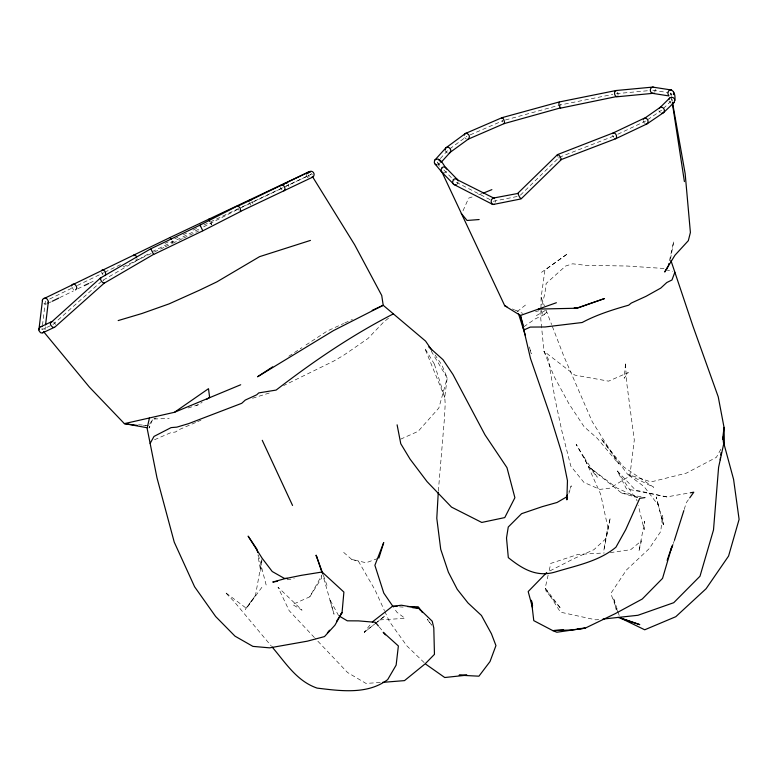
<?xml version="1.0" encoding="UTF-8"?>
<svg xmlns="http://www.w3.org/2000/svg" width="778" height="778" viewBox="0 0 778 778"><rect width="100%" height="100%" fill="white"/><g stroke="black" fill="none" stroke-linecap="round" stroke-linejoin="round"><path stroke-width="0.58" stroke-dasharray="3.89 2.92" d="M540.924 310.519L540.788 318.863L543.948 351.228L554.092 376.445L569 403.86L584.064 426.675L597.378 438.422L618.724 463.931L592.194 421.579L563.719 355.925L552.059 325.7M540.963 308.127L541.128 297.391L544.921 270.131L567.775 253.628L541.498 272.358M438.345 491.074L444.433 418.486L445.201 403.938L444.753 397.227L447.194 378.02L441.914 365.008L435.106 355.05M458.223 181.566L457.454 183.793A2.84 2.558 -56.7 0 1 456.881 184.328M261.904 560.675L260.747 571.383L257.849 554.909M618.102 95.198L617.713 92.057M45.377 301.105L41.954 329.687L53.021 324.504L102.258 280.654M45.328 326.838L45.007 329.493A3.55 3.433 -43.6 0 0 44.9 328.656L43.471 326.76M255.476 595.452L245.216 609.466L255.476 595.452L262.167 558.293M670.48 259.181L673.729 241.355L669.362 261.243M548.14 575.107L545.203 588.003L546.244 591.523L560.948 608.746L545.203 588.003L560.452 612.169L595.773 619.852L600.597 619.327M549.21 570.42L550.814 563.389L578.083 554.393L604.321 552.954M541.858 304.869L544.833 293.996L546.166 283.474L565.567 266.057L572.637 263.81L586.048 265.347L626.922 266.018L664.587 268.507M684.202 509.454L686.332 502.617L689.045 498.824M568.874 493.388L571.246 485.851L568.903 491.395M673.281 543.511L674.477 540.156M654.784 92.397L655.28 89.324M720.836 449.266L716.353 457.376L686.371 473.121L651.011 481.922L627.603 474.298L600.937 438.578L623.548 466.839L653.676 487.261L627.603 474.298L644.116 486.629L658.412 505.33L663.342 524.615L662.603 515.347L660.716 531.549L649.144 548.704L626.504 569.934L610.779 593.526L618.277 613.365M314.429 637.571L289.173 610.681L278.018 587.205L302.039 610.176L292.518 604.506L309.809 596.814L321.927 574.991M149.658 424.204L152.828 419.079L148.997 428.046L150.387 425.654L146.838 425.381M309.809 596.814L321.645 577.976L320.555 573.444M462.998 210.799L468.677 198.127L473.112 196.62M446.543 171.461L444.063 173.115M439.91 163.506L437.353 165.062M261.885 587.312L246.461 608.386L225.075 592.243L234.168 601.608L271.23 645.954M376.163 622.857L364.299 632.29L370.863 623.839M439.278 166.356L437.226 161.97L439.531 159.451M440.29 158.605L447.953 150.203L466.858 136.306M520.394 195.171L558.419 158.109M663.333 108.541L671.871 100.284M364.299 632.29L374.344 624.277M375.259 623.548L385.285 615.602L377.077 622.128M388.514 318.212L383.768 321.956L367.984 338.498L343.545 355.351L333.606 361.148L283.591 385.606M525.481 305.054L517.681 311.219L512.294 308.944M647.636 119.695L661.631 110.194M288.813 356.246L301.932 347.64M305.968 344.985L327.149 331.088L343.633 323.492M188.12 407.993L198.361 404.774L202.124 402.333M523.837 326.76L535.167 318.941L545.893 313.865L546.866 312.27L542.597 315.498L541.43 310.237M103.299 280.051L150.066 252.889M536.343 315.644L545.388 310.412M154.511 439.745L171.111 432.519L175.39 432.043L179.047 429.641L196.533 422.123M203.632 226.855L238.214 209.156M549.89 570.906L574.076 558.565L593.915 549.686L606.052 538.522L610.283 517.71L603.767 550.746L607.774 527.027L600.645 494.195L584.132 457.415L576.148 444.335L588.82 466.868L597.28 477.186L584.132 457.415M49.636 299.024L74.124 287.043M49.189 302.768L51.299 301.738M59.721 297.614L73.414 290.923M77.401 285.458L103.62 272.757M77.703 288.832L83.158 286.187M89.713 283.007L95.179 280.362M152.148 251.673L200.393 228.469M104.68 272.242L121.699 264.082M123.08 266.932L153.237 252.529M240.383 208.076L282.832 187.819M164.936 243.456L168.204 241.9M283.921 187.294L311.083 174.379L286.285 186.049M154.326 252.014L164.129 247.346M165.218 246.83L171.753 243.718M617.829 134.244L645.633 121.047M174.719 238.807L177.958 237.271M183.345 234.723L186.584 233.186M193.061 230.113L198.458 227.565M203.855 225.007L209.253 222.45M210.332 221.934L237.776 208.961M242.172 206.89L283.075 187.566M172.842 243.203L182.548 238.603M183.627 238.097L198.74 230.94M344.732 322.987L352.434 319.447M400.602 439.181L418.165 431.323L438.831 408.022L447.194 378.02L431.226 351.072M197.631 421.637L200.948 420.188M470.155 134.886L503.123 120.629M559.285 157.273L614.62 135.761M377.816 558.478L366.107 562.766L351.734 559.431L342.077 550.989M269.237 393.026L252.276 398.346M478.665 194.733L482 193.605M46.602 303.955L45.776 304.042A1.605 1.439 34.4 0 1 44.949 303.887L44.21 303.546A1.595 1.43 34.4 0 1 43.938 303.391M153.966 418.729L156.242 418.01M505.437 119.997L559.713 105.098L612.831 94.381M196.017 405.377L198.361 404.774M535.507 311.628L538.979 310.743M493.281 201.278L519.529 196.017M666.736 496.909L635.529 490.121L617.353 471.011L626.465 488.876L666.736 496.909L689.104 493.009M287.101 579.785L294.259 578.647M610.292 552.623L630.705 549.686L641.451 540.817L638.874 551.417L644.651 521.26L644.194 529.555L638.31 505.447M616.37 93.661L650.496 90.472M379.82 619.91L405.046 618.345L396.974 612.315L393.678 607.511M380.199 682.52L365.952 683.395L347.494 672.474L315.246 638.437M153.995 419.031L169.196 418.408M143.366 425.547L148.044 425.624M399.561 606.859L403.15 607.103M138.572 424.739L145.661 425.294M652.849 90.248L668.409 92.679M637.561 497.317L616.857 487.962L588.82 466.868L621.525 492.999L641.451 496.889M351.734 559.431L358.366 561.113L375.054 590.016L384.458 610.642M665.842 269.655L672.6 271.58M621.525 492.999L637.464 497.648M514.744 309.984L522.641 313.32M671.142 103.241L669.002 100.984M447.379 153.091L445.249 150.815M490.121 199.654L455.402 181.809L452.942 179.28M308.341 178.094L306.62 176.421L306.308 174.817M466.43 139.097L465.234 138.134A3.277 2.538 62 0 1 464.787 137.443M73.579 289.805L71.557 286.547M53.643 322.004L55.238 323.813A3.307 2.383 53.5 0 1 55.51 324.572M135.8 259.823L137.016 260.183L137.064 258.442M660.298 112.703L658.917 110.729M211.509 224.764L210.206 222.878M250.866 205.236L249.193 202.63M424.185 662.613L406.904 645.935L389.399 621.496L384.954 611.732M172.697 243.164L171.452 241.287M644.524 123.41L643.095 120.59M443.927 170.012L452.125 178.444M437.226 161.97L442.439 168.223M379.207 626.942L383.048 631.58M102.939 274.858L101.548 272.008M282.044 189.91L281.548 189.297A3.277 1.994 64.5 0 1 280.702 187.041M427.336 619.473L431.644 625.133L427.414 619.298M617.353 471.011L637.192 500.857M239.167 210.381L238.019 208.261M311.531 173.251L312.221 174.739M558.273 157.496L557.777 156.543M288.113 184.308L288.901 186.594M252.014 201.356L252.889 203.603M338.644 615.709L329.6 599.06L334.034 614.212L323.162 576.255M613.472 137.307L612.656 135.032M172.21 240.869L172.891 243.047M211.159 222.479L211.762 224.657M541.128 297.391L544.405 305.89M546.049 310.14L551.621 324.582M323.356 575.273L327.742 587.468M619.22 615.544L613.404 597.728L616.594 611.586M530.188 350.314L531.286 353.757L529.011 345.714M658.412 505.33L656.214 496.947L663.342 524.615M258.335 554.879L266.835 587.623M560.267 104.456L560.471 105.254M671.113 95.12L670.801 93.059L671.647 97.795M671.861 98.981L672.28 101.344M670.801 93.059L671.171 95.451M671.356 96.647L672.095 101.432M559.119 158.731A1.517 0.496 56.7 0 1 558.935 158.508M502.646 121.961A3.17 0.943 71.1 0 1 502.073 120.425M495.333 200.636A3.307 2.178 -86.4 0 1 495.197 202.299M309.381 176.907A3.17 3.005 64.5 0 1 308.107 174.846M103.017 280.177A3.375 1.002 54.4 0 1 103.474 280.858M625.493 363.939L624.18 378.293L628.284 372.516L608.6 381.152L574.825 375.103L543.948 351.228L548.198 358.843L554.977 398.813L561.959 431.401L570.828 466.168L583.928 482.399L599.877 489.391L609.903 488.156L629.83 475.99L634.294 440.037L626.64 382.212L625.493 363.939M434.387 364.123L424.769 348.204L444.753 397.227L434.387 364.123"/><path stroke-width="1.17" d="M438.277 492.25L436.789 518.284L440.718 549.287L448.381 572.18L457.221 589.296L467.986 602.94L481.436 615.466L491.443 633.778L495.946 645.594L490.014 661.553L478.927 676.189L459.127 675.187L466.995 675.148L444.753 677.521L425.916 664.286M445.104 150.018L445.823 147.917L465.39 133.505L502.014 117.672L559.042 102.015L615.981 90.53L652.684 87.097L671.521 90.015C675.372 92.086 675.81 98.981 674.02 102.55L663.692 112.538L647.063 123.867L615.894 138.649L560.355 159.898M720.214 459.837L720.496 457.435M720.778 455.042L721.06 452.621M722.606 439.482L724.036 427.385L718.24 396.838L692.848 325.885L670.85 260.27M38.9 329.872L42.527 299.802A1.517 1.361 34.4 0 1 42.858 299.131L170.11 237.475L307.962 172.308L310.247 172.278M45.571 324.844L48.353 301.592M248.97 201.171L249.612 199.868L251.041 200.238M153.665 254.328L104.116 283.241L54.898 327.071L42.761 332.78A2.898 2.811 -43.6 0 1 40.437 332.605L39.007 330.708A3.55 3.433 -43.6 0 1 39.299 328.219L40.417 326.954L51.679 321.654A3.034 2.188 53.5 0 1 52.301 321.577M668.856 263.577L668.341 265.92L664.704 271.999L674.973 255.233L688.326 240.674L690.397 232.486L685.155 173.601L672.493 102.531M149.425 417.971L147.256 427.744L124.383 423.64L89.373 387.084L43.49 331.535M237.621 206.335L309.761 171.5M464.349 135.129L464.904 133.894A2.956 2.285 62 0 1 466.625 133.31L468.482 134.477A3.277 2.538 62 0 1 469.387 136.724L468.813 138.717A2.956 2.285 62 0 1 467.743 139.311M42.489 299.88L42.411 300.522A1.517 1.352 34.4 0 0 42.401 300.804M674.857 272.222L671.978 279.983L666.804 282.521L660.736 288.113L646.041 296.311L631.269 303.07L628.692 305.171C613.025 309.595 596.59 314.759 582.158 322.51L545.047 326.974L530.265 327.081L523.847 330.018M378.876 558.089L383.719 542.558L374.889 565.285L383.787 593.079L393.026 606.548M683.843 510.592L674.477 540.156M567.522 497.696L566.851 499.846L567.463 480.697L562.008 453.798L549.871 414.577L530.489 358.454L520.443 315.46L504.747 305.764L441.836 171.831M667.145 560.384L672.046 546.039L662.545 578.385L642.258 599.021L615.145 613.696L585.173 628.167L556.854 632.242L552.769 630.598L533.776 620.65L531.384 600.256L532.57 605.79M170.061 237.63L171.5 239.391M670.869 550.231L672.873 544.629M673.398 94.576L673.66 92.193M668.973 99.38C669.712 95.927 675.061 97.046 674.866 100.391M567.502 494.73L566.569 496.947L557.038 502.481L542.198 506.663L521.591 513.684L508.267 527.007L506.507 537.987L508.316 557.622C522.66 569.126 536.908 577.665 555.745 571.859C576.517 565.518 598.739 561.405 615.933 547.226L625.755 529.604L639.74 498.309L644.962 497.58M560.666 107.841L504.232 123.585L468.327 139.106L449.198 153.052M518.342 193.372L493.009 198.127L491.638 199.499A3.307 2.178 -86.4 0 0 491.229 201.91L492.027 203.953A3.034 2.003 -86.4 0 0 493.553 204.419L521.085 198.905L561.123 159.791A1.605 0.525 56.7 0 0 561.181 159.402L561.094 158.877A1.595 0.525 56.7 0 0 560.909 158.294L559.907 156.417A1.517 0.496 56.7 0 0 559.45 155.804L558.964 155.25A1.517 0.506 56.7 0 0 558.468 154.812L557.447 154.744A1.605 0.525 56.7 0 0 557.388 155.133L557.476 155.658M306.464 174.019L307.962 172.308M280.829 185.709L281.101 185.242A2.956 1.799 64.5 0 1 282.521 184.94L283.63 185.718A3.268 1.984 64.5 0 1 284.972 188.587L284.563 190.386A2.956 1.799 64.5 0 1 283.688 190.785M150.135 443.421L154.005 436.419L171.102 427.608L176.869 427.132L188.753 423.582L241.754 403.296L245.255 400.087L256.74 394.796L258.734 392.909L276.122 390.079C312.6 361.974 350.81 335.882 391.772 314.701L393.474 313.962M557.563 154.569L613.346 132.873L644.213 118.227C647.782 116.7 650.087 124.179 645.818 124.042M643.348 119.16L660.133 107.422C663.002 105.993 665.871 110.311 663.692 112.538M441.097 162.349L450.092 152.478C452.222 150.193 449.217 145.953 446.377 147.47M71.829 285.108C74.299 281.529 78.928 287.918 75.515 289.893M445.823 147.917L434.542 160.433L434.338 162.787L435.174 164.168L441.943 172.288L454.06 184.571L492.493 204.322M689.726 497.881L693.811 492.192L690.28 492.805M659.131 108.443L669.722 98.028M340.647 614.464L342.057 612.539L343.895 592.068L322.092 572.015L301.261 575.35L284.524 578.774L272.777 582.041L277.551 581.283M284.009 184.075L285.584 183.005L286.936 183.287M327.353 632.942L329.502 630.209M336.67 621.107L342.057 612.539L334.919 625.211L324.484 636.589L307.349 641.169L269.665 647.85L252.908 646.382L235.005 636.161L215.652 616.516L194.597 586.777L174.243 542.149L156.981 477.838L147.13 428.308M151.01 249.145L153.636 254.474L202.873 230.803L240.684 211.451L240.246 208.193L237.912 205.752L200.063 225.114L150.66 248.872L100.411 278.057L50.502 322.967A3.307 2.383 53.5 0 0 50.803 325.185L52.408 326.993A3.034 2.188 53.5 0 0 54.372 327.344M546.73 572.52L528.184 591.572L532.531 607.696M557.515 154.589L517.973 193.129C518.119 194.578 520.453 199.314 521.036 198.371M44.122 331.856L42.761 332.78M612.986 133.184L613.346 132.873C615.884 132.552 617.635 136.909 615.894 138.649L614.96 138.678M617.596 96.355L560.384 108.171L558.798 104.145L559.256 102.161M101.869 270.209L102.229 269.908C104.767 269.538 106.839 273.827 105.001 275.606M434.999 159.791C440.426 156.281 443.742 166.054 446.737 169.098M449.528 152.926L450.092 152.478M372.322 621.962L392.384 606.373L401.37 605.216L418.71 608.153L432.218 621.223L433.803 627.963L434.455 654.356L425.148 663.848L404.511 680.614L382.572 682.374M674.02 102.55L672.698 103.299M659.559 107.85L660.133 107.422M137.512 425.449L124.383 423.64L174.467 412.291L208.494 388.689L209.632 397.441L206.822 399.27M272.67 366.837L257.537 376.766L333.548 330.562L383.204 305.287L425.585 341.104L431.712 350.071M493.553 204.419L494.079 204.147M51.154 321.927L51.679 321.654M52.35 301.222L58.671 298.13M84.257 285.652L88.624 283.542M312.406 177.258L240.392 211.46M372.215 310.344L383.204 305.287L381.735 295.484L354.632 244.749L312.348 176.421M491.881 189.628L483.109 193.226M174.467 412.291L240.703 384.76M663.128 112.966L661.718 113.238M556.387 302.73L520.443 315.46L523.215 325.272M310.441 240.412L259.58 256.652L216.848 281.879L199.547 290.184L169.118 303.867L141.878 313.524L118.168 320.575M43.665 298.412L44.978 298.178A1.605 1.439 34.4 0 1 45.805 298.324L46.544 298.664A1.595 1.43 34.4 0 1 47.157 299.131L48.255 300.989A1.517 1.352 34.4 0 1 48.343 301.699L48.226 302.418A1.517 1.361 34.4 0 1 47.896 303.089M652.684 87.097C649.611 87.467 649.542 92.475 652.353 93.331L668.905 95.918M616.458 90.627L615.981 90.53C613.55 91.503 614.348 96.209 616.76 96.803L653.676 93.272M602.999 619.064L637.941 615.281L673.738 602.697L699.996 576.216L713.504 529.935L718.6 467.296L723.647 444.189L722.888 437.09M553.965 630.511L563.573 629.791M577.976 628.712L585.173 628.167L571.597 629.986L552.769 630.598M479.16 219.542L467.063 220.475L461.286 213.464M538.415 309.09L577.13 308.214L604.506 298.558L577.791 307.777L574.242 307.816M392.384 606.373L397.072 606.441M407.623 606.607L418.175 606.782L422.435 612.558M287.588 578.453L284.252 578.346L272.232 571.519L262.167 558.293L248.133 536.139L256.818 549.025L257.732 552.536M412.729 607.744L418.71 608.153L420.149 610.04M652.353 93.331L653.024 93.409M671.521 90.015C668.594 89.188 666.6 93.331 668.749 95.315M617.927 617.362L639.769 624.627L621.048 618.15M494.069 198.234L455.315 178.765A2.84 2.558 -56.7 0 0 453.35 179.825L452.582 182.052A3.375 3.034 -56.7 0 0 453.467 184.133M454.06 184.571L455.49 184.863A2.84 2.558 -56.7 0 0 456.209 184.687M443.295 173.037C438.559 171.928 442.215 164.294 445.911 167.737L457.338 179.485A3.375 3.034 -56.7 0 1 457.804 180.078M101.033 278.164L100.673 278.028A2.84 0.846 54.4 0 0 100.274 278.65L101.052 280.44A3.375 1.002 54.4 0 0 102.531 282.356L103.853 283.28A2.84 0.846 54.4 0 0 104.242 282.657M436.565 164.955L435.174 164.168M504.747 305.764L506.906 306.678M653.355 87.175L653.987 87.457M621.019 618.296L644.719 629.791L675.79 616.701L706.103 588.722L728.578 556.046L739.1 519.373L733.586 479.384L724.425 445.561L724.036 427.385M339.607 616.273L347.309 620.825L358.551 620.883L375.356 622.312L378.429 626.018M202.747 230.726L200.063 225.114L200.257 225.999M456.735 179.047L457.338 179.485M428.775 346.92L443.042 359.718L452.981 374.5L484.976 434.824L506.974 467.646L514.89 497.716L504.766 517.584L481.757 522.446L451.512 507.11L427.073 481.64L410.055 459.108L400.767 443.723L397.111 424.837M385.47 634.848L383.204 632.271L398.375 645.964L396.138 665.122L387.697 679.593C367.595 694.832 340.531 690.913 317.084 688.102C296.525 681.022 285.507 662.564 271.989 646.878M439.278 159.772L439.784 160.414M209.729 219.766L208.981 219.065L209.506 221.39M522.845 327.373L523.915 328.88M136.5 256.944C136.325 255.758 133.67 253.181 133.855 255.777M262.254 440.309L292.547 505.447M316.734 557.573L316.179 555.307L322.958 574.164M316.179 555.307L322.131 572.851M518.42 313.524L525.413 335.406M440.115 161.153L440.251 161.95M672.455 103.824L684.407 181.605M501.771 118.363A3.17 0.943 71.1 0 1 503.774 119.656A3.17 0.943 71.1 0 1 503.988 123.634M493.009 198.127A3.034 2.003 -86.4 0 1 494.536 198.604M308.214 173.231A3.17 3.005 64.5 0 1 313.378 172.424A3.17 3.005 64.5 0 1 311.657 177.481M41.156 326.585A2.898 2.811 -43.6 0 1 41.944 326.42"/></g></svg>
